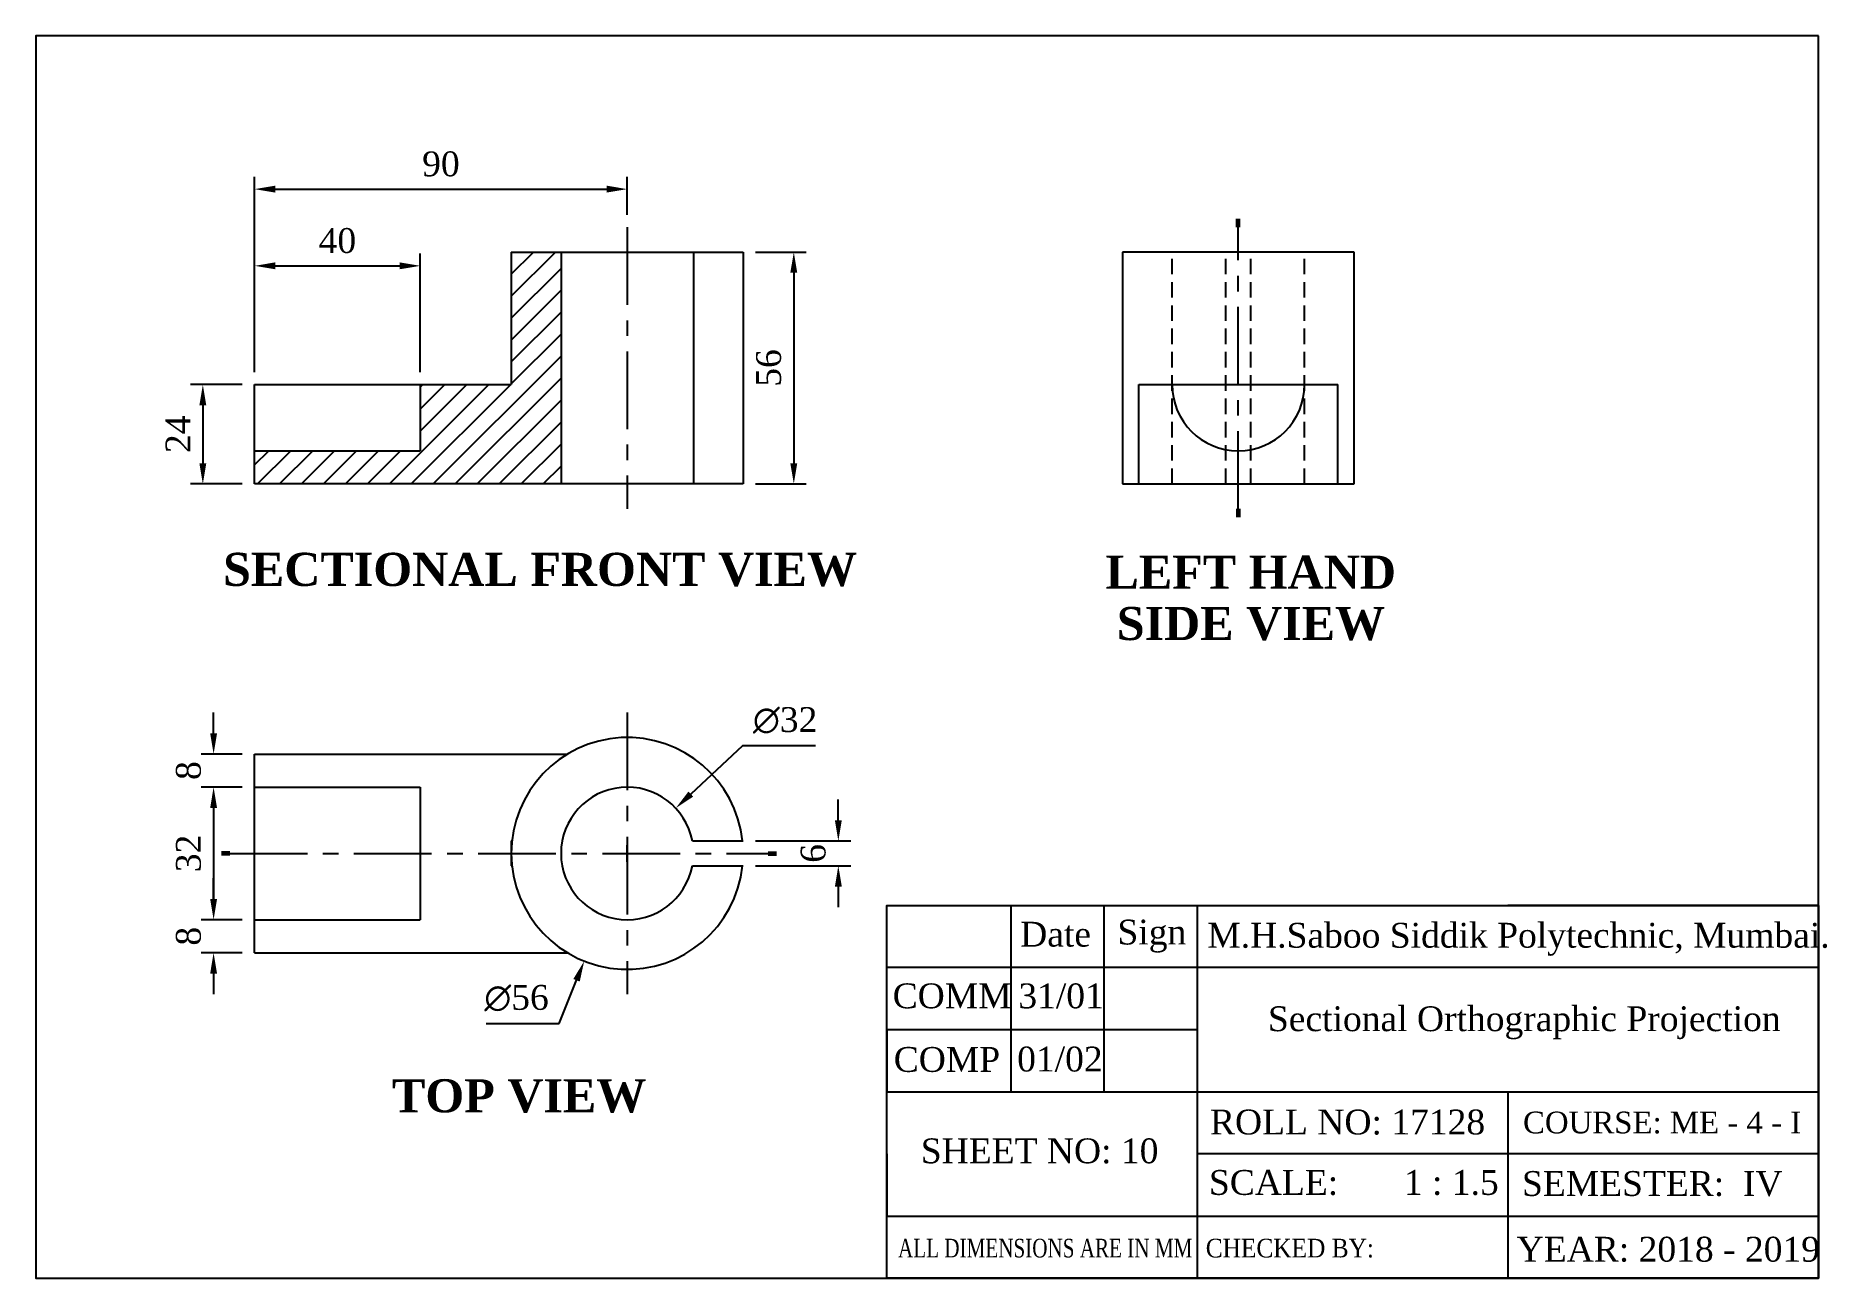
# Model space of a CAD drawing. Header units: inches. Extents: x -38 to 395, y -161 to 139.
import ezdxf

# ---------------------------------------------------------------- set-up
doc = ezdxf.new("R2010")
doc.units = ezdxf.units.IN
doc.header["$LTSCALE"] = 15
doc.header["$MEASUREMENT"] = 0
doc.linetypes.add('CENTER', pattern=[2, 1.25, -0.25, 0.25, -0.25])
doc.linetypes.add('HIDDEN', pattern=[0.375, 0.25, -0.125])
doc.styles.add('01', font='times.ttf', dxfattribs={"height": 6})
doc.styles.add('02', font='timesbd.ttf', dxfattribs={"height": 8})
doc.styles.add('Saad Sheet', font='times.ttf')
doc.dimstyles.get("Standard").update_dxf_attribs({"dimtxt": 6, "dimasz": 5, "dimexe": 3, "dimexo": 3, "dimgap": 3, "dimtad": 1, "dimtoh": 1, "dimdec": 0, "dimzin": 0, "dimdsep": 46, "dimtxsty": '01', "dimcen": 2, "dimadec": 0, "dimazin": 0, "dimtfac": 1, "dimtdec": 0, "dimtofl": 0, "dimtmove": 0, "dimatfit": 3, "dimfxl": 1, "dimtolj": 1, "dimtzin": 0, "dimarcsym": 1})

# ---------------------------------------------------------------- blocks, each defined once
blk = doc.blocks.new('*D2')
at = {"color": 0, "lineweight": -2, "transparency": 16777216}
for p, q in [((15, 58.22), (15, 105.41)), ((105, 96.22), (105, 105.41)), ((20, 102.41), (100, 102.41))]:
    blk.add_line(p, q, dxfattribs=at)
at = {"color": 0, "transparency": 16777216}
for points in [[(20, 103.25), (20, 101.58), (15, 102.41)], [(100, 103.25), (100, 101.58), (105, 102.41)]]:
    blk.add_solid(points, dxfattribs=at)
at = {"layer": 'Defpoints', "color": 0, "transparency": 16777216}
for p in [(105, 102.41), (105, 93.22), (15, 55.22)]:
    blk.add_point(p, dxfattribs=at)
at = {"color": 0, "transparency": 16777216, "insert": (60, 108.47), "char_height": 6, "attachment_point": 5, "style": '01'}
blk.add_mtext('\\A1;90', dxfattribs=at)
blk = doc.blocks.new('*D3')
at = {"color": 0, "lineweight": -2, "transparency": 16777216}
for p, q in [((15, 58.22), (15, 86.89)), ((55, 58.22), (55, 86.89)), ((20, 83.89), (50, 83.89))]:
    blk.add_line(p, q, dxfattribs=at)
at = {"color": 0, "transparency": 16777216}
for points in [[(20, 84.73), (20, 83.06), (15, 83.89)], [(50, 84.73), (50, 83.06), (55, 83.89)]]:
    blk.add_solid(points, dxfattribs=at)
at = {"layer": 'Defpoints', "color": 0, "transparency": 16777216}
for p in [(55, 83.89), (15, 55.22), (55, 55.22)]:
    blk.add_point(p, dxfattribs=at)
at = {"color": 0, "transparency": 16777216, "insert": (35, 89.95), "char_height": 6, "attachment_point": 5, "style": '01'}
blk.add_mtext('\\A1;40', dxfattribs=at)
blk = doc.blocks.new('*D4')
at = {"color": 0, "lineweight": -2, "transparency": 16777216}
for p, q in [((12, 55.22), (-0.5, 55.22)), ((2.5, 50.22), (2.5, 36.22)), ((12, 31.22), (-0.5, 31.22))]:
    blk.add_line(p, q, dxfattribs=at)
at = {"color": 0, "transparency": 16777216}
for points in [[(1.67, 50.22), (3.33, 50.22), (2.5, 55.22)], [(1.67, 36.22), (3.33, 36.22), (2.5, 31.22)]]:
    blk.add_solid(points, dxfattribs=at)
at = {"layer": 'Defpoints', "color": 0, "transparency": 16777216}
for p in [(15, 55.22), (2.5, 31.22), (15, 31.22)]:
    blk.add_point(p, dxfattribs=at)
at = {"color": 0, "transparency": 16777216, "insert": (-3.5, 43.22), "char_height": 6, "attachment_point": 5, "rotation": 90, "style": '01'}
blk.add_mtext('\\A1;24', dxfattribs=at)
blk = doc.blocks.new('*D5')
at = {"color": 0, "lineweight": -2, "transparency": 16777216}
for p, q in [((5.1, -29), (5.1, -24)), ((12, -34), (2.1, -34)), ((12, -42), (2.1, -42)), ((5.1, -47), (5.1, -52))]:
    blk.add_line(p, q, dxfattribs=at)
at = {"color": 0, "transparency": 16777216}
for points in [[(4.27, -29), (5.93, -29), (5.1, -34)], [(4.27, -47), (5.93, -47), (5.1, -42)]]:
    blk.add_solid(points, dxfattribs=at)
at = {"layer": 'Defpoints', "color": 0, "transparency": 16777216}
for p in [(15, -34), (5.1, -42), (15, -42)]:
    blk.add_point(p, dxfattribs=at)
at = {"color": 0, "transparency": 16777216, "insert": (-0.95, -38), "char_height": 6, "attachment_point": 5, "rotation": 90, "style": '01'}
blk.add_mtext('\\A1;8', dxfattribs=at)
blk = doc.blocks.new('*D6')
at = {"color": 0, "lineweight": -2, "transparency": 16777216}
for p, q in [((12, -42), (2.1, -42)), ((5.1, -47), (5.1, -69)), ((12, -74), (2.1, -74))]:
    blk.add_line(p, q, dxfattribs=at)
at = {"color": 0, "transparency": 16777216}
for points in [[(4.27, -47), (5.93, -47), (5.1, -42)], [(4.27, -69), (5.93, -69), (5.1, -74)]]:
    blk.add_solid(points, dxfattribs=at)
at = {"layer": 'Defpoints', "color": 0, "transparency": 16777216}
for p in [(15, -42), (5.1, -74), (15, -74)]:
    blk.add_point(p, dxfattribs=at)
at = {"color": 0, "transparency": 16777216, "insert": (-0.95, -58), "char_height": 6, "attachment_point": 5, "rotation": 90, "style": '01'}
blk.add_mtext('\\A1;32', dxfattribs=at)
blk = doc.blocks.new('*D7')
at = {"color": 0, "lineweight": -2, "transparency": 16777216}
for p, q in [((5.1, -69), (5.1, -64)), ((12, -74), (2.1, -74)), ((12, -82), (2.1, -82)), ((5.1, -87), (5.1, -92))]:
    blk.add_line(p, q, dxfattribs=at)
at = {"color": 0, "transparency": 16777216}
for points in [[(4.27, -69), (5.93, -69), (5.1, -74)], [(4.27, -87), (5.93, -87), (5.1, -82)]]:
    blk.add_solid(points, dxfattribs=at)
at = {"layer": 'Defpoints', "color": 0, "transparency": 16777216}
for p in [(15, -74), (5.1, -82), (15, -82)]:
    blk.add_point(p, dxfattribs=at)
at = {"color": 0, "transparency": 16777216, "insert": (-0.95, -78), "char_height": 6, "attachment_point": 5, "rotation": 90, "style": '01'}
blk.add_mtext('\\A1;8', dxfattribs=at)
blk = doc.blocks.new('*D8')
at = {"color": 0, "lineweight": -2, "transparency": 16777216}
for p, q in [((136, 87.22), (148.22, 87.22)), ((145.22, 82.22), (145.22, 36.22)), ((136, 31.22), (148.22, 31.22))]:
    blk.add_line(p, q, dxfattribs=at)
at = {"color": 0, "transparency": 16777216}
for points in [[(144.38, 82.22), (146.05, 82.22), (145.22, 87.22)], [(144.38, 36.22), (146.05, 36.22), (145.22, 31.22)]]:
    blk.add_solid(points, dxfattribs=at)
at = {"layer": 'Defpoints', "color": 0, "transparency": 16777216}
for p in [(133, 87.22), (133, 31.22), (145.22, 31.22)]:
    blk.add_point(p, dxfattribs=at)
at = {"color": 0, "transparency": 16777216, "insert": (139.16, 59.22), "char_height": 6, "attachment_point": 5, "rotation": 90, "style": '01'}
blk.add_mtext('\\A1;56', dxfattribs=at)
blk = doc.blocks.new('*D9')
at = {"color": 0, "lineweight": -2, "transparency": 16777216}
for p, q in [((155.97, -50), (155.97, -45)), ((136, -55), (158.97, -55)), ((136, -61), (158.97, -61)), ((155.97, -66), (155.97, -71))]:
    blk.add_line(p, q, dxfattribs=at)
at = {"color": 0, "transparency": 16777216}
for points in [[(155.14, -50), (156.81, -50), (155.97, -55)], [(155.14, -66), (156.81, -66), (155.97, -61)]]:
    blk.add_solid(points, dxfattribs=at)
at = {"layer": 'Defpoints', "color": 0, "transparency": 16777216}
for p in [(133, -55), (133, -61), (155.97, -61)]:
    blk.add_point(p, dxfattribs=at)
at = {"color": 0, "transparency": 16777216, "insert": (149.92, -58), "char_height": 6, "attachment_point": 5, "rotation": 90, "style": '01'}
blk.add_mtext('\\A1;6', dxfattribs=at)
blk = doc.blocks.new('*D10')
at = {"color": 0, "lineweight": -2, "transparency": 16777216}
for p, q in [((105, -60), (105, -56)), ((103, -58), (107, -58)), ((88.56, -99.09), (92.75, -88.64)), ((70.96, -99.09), (88.56, -99.09))]:
    blk.add_line(p, q, dxfattribs=at)
at = {"color": 0, "transparency": 16777216}
blk.add_solid([(91.97, -88.33), (93.52, -88.95), (94.6, -84)], dxfattribs=at)
at = {"layer": 'Defpoints', "color": 0, "transparency": 16777216}
for p in [(115.4, -32), (94.6, -84)]:
    blk.add_point(p, dxfattribs=at)
at = {"color": 0, "transparency": 16777216, "insert": (78.26, -92.96), "char_height": 6, "attachment_point": 5, "style": '01'}
blk.add_mtext('\\A1;∅56', dxfattribs=at)
blk = doc.blocks.new('*D11')
at = {"color": 0, "lineweight": -2, "transparency": 16777216}
for p, q in [((132.84, -32.01), (120.35, -43.67)), ((150.42, -32.01), (132.84, -32.01)), ((105, -60), (105, -56)), ((103, -58), (107, -58))]:
    blk.add_line(p, q, dxfattribs=at)
at = {"color": 0, "transparency": 16777216}
blk.add_solid([(119.78, -43.06), (120.92, -44.28), (116.7, -47.08)], dxfattribs=at)
at = {"layer": 'Defpoints', "color": 0, "transparency": 16777216}
for p in [(116.7, -47.08), (93.31, -68.92)]:
    blk.add_point(p, dxfattribs=at)
at = {"color": 0, "transparency": 16777216, "insert": (143.13, -25.88), "char_height": 6, "attachment_point": 5, "style": '01'}
blk.add_mtext('\\A1;∅32', dxfattribs=at)

msp = doc.modelspace()

# ---------------------------------------------------------------- hatches: boundary and pattern name
h = msp.add_hatch()
h.set_pattern_fill('ANSI31', color=256, scale=30)
h.set_pattern_definition([(45, (-121.5576, 21.217), (-2.65165, 2.65165), [])])
h.paths.add_polyline_path([(89, 31.22), (89, 87.22), (77, 87.22), (77, 55.22), (55, 55.22), (55, 39.22), (15, 39.22), (15, 31.22)])

# ---------------------------------------------------------------- linework, layer by layer
at = {"lineweight": 60}
for p, q in [((252.57, 93.22), (252.57, 95.22)), ((252.57, 25.22), (252.57, 23.22)), ((9, -58), (7, -58)), ((139, -58), (141, -58))]:
    msp.add_line(p, q, dxfattribs=at)
at = {"linetype": 'CENTER'}
for p, q in [((105, 93.22), (105, 25.22)), ((252.57, 25.22), (252.57, 93.22)), ((105, -24), (105, -92)), ((9, -58), (139, -58))]:
    msp.add_line(p, q, dxfattribs=at)
for p, q in [((77, 87.22), (133, 87.22)), ((77, 87.22), (77, 55.22)), ((89, 87.22), (89, 31.22)), ((121, 87.22), (121, 31.22)), ((133, 87.22), (133, 31.22)), ((224.57, 87.22), (224.57, 31.22)), ((280.57, 87.22), (224.57, 87.22)), ((280.57, 31.22), (280.57, 87.22)), ((15, 31.22), (15, 55.22)), ((15, 55.22), (77, 55.22)), ((55, 55.22), (55, 39.22)), ((228.57, 55.22), (276.57, 55.22)), ((228.57, 31.22), (228.57, 55.22)), ((276.57, 31.22), (276.57, 55.22)), ((15, 39.22), (55, 39.22)), ((133, 31.22), (15, 31.22)), ((224.57, 31.22), (280.57, 31.22)), ((15, -82), (15, -34)), ((15, -34), (90.58, -34)), ((15, -42), (55, -42)), ((55, -42), (55, -74)), ((77, -55), (77, -61)), ((77, -55), (77.16, -55)), ((120.72, -55), (133, -55)), ((77, -61), (77.16, -61)), ((120.72, -61), (133, -61)), ((392.67, -70.57), (392.67, -160.57)), ((15, -74), (55, -74)), ((15, -82), (90.58, -82))]:
    msp.add_line(p, q)
at = {"linetype": 'HIDDEN'}
for p, q in [((236.57, 31.22), (236.57, 87.22)), ((249.57, 31.22), (249.57, 87.22)), ((255.57, 31.22), (255.57, 87.22)), ((268.57, 31.22), (268.57, 87.22))]:
    msp.add_line(p, q, dxfattribs=at)
msp.add_lwpolyline([(392.67, 139.43), (-37.83, 139.43), (-37.83, -160.57), (392.67, -160.57)], close=True)
for points in [[(392.67, -100.57), (392.67, -85.57), (167.67, -85.57), (167.67, -70.57), (197.67, -70.57), (197.67, -115.57), (220.17, -115.57), (220.17, -70.57)], [(392.67, -160.57), (167.67, -160.57), (167.67, -70.57), (392.67, -70.57), (317.67, -70.57)], [(317.67, -115.57), (317.67, -160.57), (242.67, -160.57), (242.67, -70.57)], [(242.67, -100.57), (167.67, -100.57), (167.67, -115.57), (392.67, -115.57), (392.67, -130.57), (242.67, -130.57)], [(167.67, -130.57), (167.67, -145.57), (392.67, -145.57)]]:
    msp.add_lwpolyline(points)
for centre, radius, start, end in [((252.57, 55.22), 16, 180, 0), ((105, -58), 28, 6.1506, 353.8494), ((105, -58), 16, 10.8069, 349.1931)]:
    msp.add_arc(centre, radius, start, end)

# ---------------------------------------------------------------- texts
for s, height, style, p in [('SECTIONAL FRONT VIEW', 8, '02', (7.39, 6.6)), ('LEFT HAND', 8, '02', (220.5, 5.92)), ('SIDE VIEW', 8, '02', (223.22, -6.47)), ('Date', 6, 'Saad Sheet', (199.89, -80.5)), ('Sign', 6, 'Saad Sheet', (223.38, -79.99)), ('M.H.Saboo Siddik Polytechnic, Mumbai.', 6, 'Saad Sheet', (245.09, -80.76)), ('COMM', 6, 'Saad Sheet', (169.09, -95.39)), ('31/01', 6, '01', (199.44, -95.4)), ('Sectional Orthographic Projection', 6, 'Saad Sheet', (259.72, -100.92)), ('COMP', 6, 'Saad Sheet', (169.35, -110.75)), ('01/02', 6, '01', (199.16, -110.66)), ('TOP VIEW', 8, '02', (48.17, -120.52)), ('ROLL NO: 17128', 6, 'Saad Sheet', (245.72, -125.86)), ('COURSE: ME - 4 - I', 5.25, 'Saad Sheet', (321.32, -125.6)), ('   SHEET NO: 10', 6, 'Saad Sheet', (169.09, -132.82)), ('SCALE:       1 : 1.5', 6, 'Saad Sheet', (245.47, -140.45)), ('SEMESTER:  IV', 6, 'Saad Sheet', (321.07, -140.71)), ('YEAR: 2018 - 2019', 6, 'Saad Sheet', (319.79, -156.58))]:
    msp.add_text(s, height=height, dxfattribs=dict(style=style)).set_placement(p)
at = {"style": 'Saad Sheet'}
for s, width, p in [('ALL DIMENSIONS ARE IN MM ', 0.75, (170.38, -155.56)), ('CHECKED BY:', 0.9, (244.7, -155.56))]:
    msp.add_text(s, height=4.5, dxfattribs=dict(at, width=width)).set_placement(p)

# ---------------------------------------------------------------- dimensions: what is measured, and where the dimension line sits
for base, p2, picture, middle in [((105, 102.41), (105, 93.22), '*D2', (60, 108.47)), ((55, 83.89), (55, 55.22), '*D3', (35, 89.95))]:
    dim = msp.add_linear_dim(base=base, p1=(15, 55.22), p2=p2, dimstyle='Standard')
    dim.commit()
    dim.dimension.update_dxf_attribs({"geometry": picture, "text_midpoint": middle})
for base, p1, p2, picture, middle in [((145.22, 31.22), (133, 87.22), (133, 31.22), '*D8', (139.16, 59.22)), ((5.1, -74), (15, -42), (15, -74), '*D6', (-0.95, -58))]:
    dim = msp.add_linear_dim(base=base, p1=p1, p2=p2, angle=90, dimstyle='Standard')
    dim.commit()
    dim.dimension.update_dxf_attribs({"geometry": picture, "text_midpoint": middle})
for base, p1, p2, picture, middle in [((2.5, 31.22), (15, 55.22), (15, 31.22), '*D4', (2.5, 43.22)), ((5.1, -42), (15, -34), (15, -42), '*D5', (5.1, -38)), ((155.97, -61), (133, -55), (133, -61), '*D9', (155.97, -58)), ((5.1, -82), (15, -74), (15, -82), '*D7', (5.1, -78))]:
    dim = msp.add_linear_dim(base=base, p1=p1, p2=p2, angle=90, dimstyle='Standard')
    dim.commit()
    dim.dimension.update_dxf_attribs({"geometry": picture, "text_midpoint": middle, "dimtype": 160})
dim = msp.add_diameter_dim_2p(p1=(93.31, -68.92), p2=(116.7, -47.08), dimstyle='Standard')
dim.commit()
dim.dimension.update_dxf_attribs({"geometry": '*D11', "text_midpoint": (143.13, -32.01), "dimtype": 163})
dim = msp.add_diameter_dim_2p(p1=(115.4, -32), p2=(94.6, -84), dimstyle='Standard')
dim.commit()
dim.dimension.update_dxf_attribs({"geometry": '*D10', "text_midpoint": (78.26, -92.96)})

doc.saveas('drawing.dxf')
